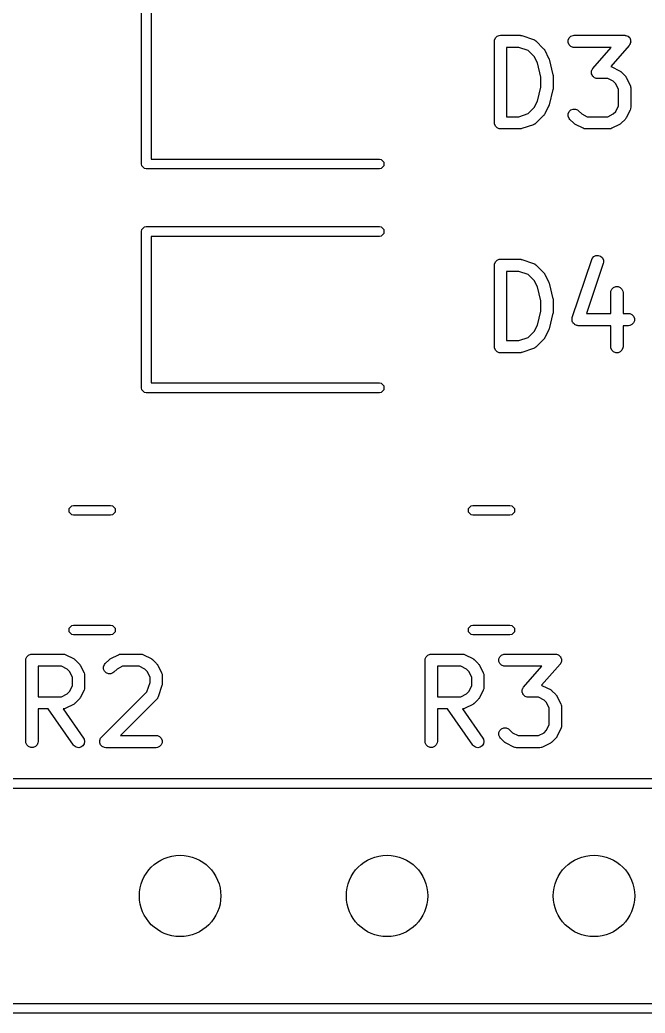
# Model space of a CAD drawing. Extents: x 19.8 to 98.9, y -129.1 to -67.1.
# Drawn here: x 38.11 to 45.79, y -118.64 to -106.44 of the extents above; entities that cross this region are included whole.
import ezdxf

# ---------------------------------------------------------------- set-up
doc = ezdxf.new("R2010")
doc.units = 0
doc.layers.add('BLACK', color=7, linetype='CONTINUOUS')

msp = doc.modelspace()

# ---------------------------------------------------------------- linework, layer by layer
at = {"layer": 'BLACK', "linetype": 'CONTINUOUS'}
for p, q in [((39.604999, -108.21), (39.604999, -106.29)), ((39.724999, -106.35), (39.724999, -108.15)), ((43.936905, -106.704819), (43.938346, -106.690187)), ((43.936905, -107.704819), (43.936905, -106.704819)), ((43.938346, -106.690187), (43.949545, -106.663151)), ((43.949545, -106.663151), (43.970237, -106.642459)), ((43.970237, -106.642459), (43.997273, -106.63126)), ((43.997273, -106.63126), (44.011905, -106.629819)), ((44.011905, -106.629819), (44.25, -106.629819)), ((44.25, -106.629819), (44.257405, -106.630548)), ((44.257405, -106.630548), (44.25938, -106.630408)), ((44.25938, -106.630408), (44.261977, -106.630998)), ((44.261977, -106.630998), (44.264632, -106.63126)), ((44.264632, -106.63126), (44.266463, -106.632018)), ((44.266463, -106.632018), (44.273717, -106.633668)), ((44.273717, -106.633668), (44.416574, -106.681287)), ((44.416574, -106.681287), (44.429999, -106.687281)), ((44.429999, -106.687281), (44.432034, -106.689046)), ((44.432034, -106.689046), (44.434525, -106.690078)), ((44.434525, -106.690078), (44.44589, -106.699405)), ((44.44589, -106.699405), (44.541128, -106.794643)), ((44.843108, -106.690187), (44.854307, -106.663151)), ((44.843108, -106.719451), (44.843108, -106.690187)), ((44.854307, -106.746487), (44.843108, -106.719451)), ((44.854307, -106.663151), (44.874999, -106.642459)), ((44.874999, -106.642459), (44.902035, -106.63126)), ((44.902035, -106.63126), (44.916667, -106.629819)), ((44.916667, -106.629819), (45.535714, -106.629819)), ((45.535714, -106.629819), (45.543452, -106.630581)), ((45.543452, -106.630581), (45.54542, -106.63045)), ((45.54542, -106.63045), (45.546775, -106.630908)), ((45.546775, -106.630908), (45.550346, -106.63126)), ((45.550346, -106.63126), (45.561603, -106.635923)), ((45.561603, -106.635923), (45.573141, -106.639825)), ((45.573141, -106.639825), (45.575045, -106.64149)), ((45.575045, -106.64149), (45.577382, -106.642459)), ((45.577382, -106.642459), (45.585992, -106.651069)), ((45.585992, -106.651069), (45.595165, -106.659095)), ((45.595165, -106.659095), (45.596287, -106.661364)), ((45.596287, -106.661364), (45.598074, -106.663151)), ((45.598074, -106.663151), (45.602734, -106.674401)), ((45.600708, -106.742246), (45.598622, -106.745163)), ((45.604609, -106.730708), (45.600708, -106.742246)), ((45.602734, -106.674401), (45.608137, -106.685327)), ((45.609273, -106.719451), (45.604609, -106.730708)), ((45.608137, -106.685327), (45.608305, -106.68785)), ((45.608305, -106.68785), (45.609273, -106.690187)), ((45.609273, -106.690187), (45.609273, -106.702371)), ((45.609273, -106.702371), (45.610083, -106.714525)), ((45.610083, -106.714525), (45.609273, -106.71692)), ((45.609273, -106.71692), (45.609273, -106.719451)), ((44.23783, -106.779819), (44.086905, -106.779819)), ((44.086905, -106.779819), (44.086905, -107.629819)), ((44.352343, -106.81799), (44.23783, -106.779819)), ((44.426456, -106.892103), (44.352343, -106.81799)), ((44.541128, -106.794643), (44.545848, -106.800393)), ((44.545848, -106.800393), (44.547345, -106.801692)), ((44.547345, -106.801692), (44.548764, -106.803946)), ((44.548764, -106.803946), (44.550456, -106.806008)), ((44.550456, -106.806008), (44.551214, -106.80784)), ((44.551214, -106.80784), (44.555177, -106.814135)), ((44.555177, -106.814135), (44.602796, -106.909373)), ((44.874999, -106.767179), (44.854307, -106.746487)), ((44.902035, -106.778378), (44.874999, -106.767179)), ((44.916667, -106.779819), (44.902035, -106.778378)), ((45.370432, -106.779819), (44.916667, -106.779819)), ((45.145938, -107.036383), (45.370432, -106.779819)), ((45.592157, -106.754207), (45.365261, -107.013516)), ((45.596678, -106.747882), (45.592157, -106.754207)), ((45.598074, -106.746487), (45.596678, -106.747882)), ((45.598622, -106.745163), (45.598074, -106.746487)), ((44.464949, -106.96909), (44.426456, -106.892103)), ((44.508333, -107.142624), (44.464949, -106.96909)), ((44.602796, -106.909373), (44.603205, -106.910442)), ((44.603205, -106.910442), (44.603528, -106.910878)), ((44.603528, -106.910878), (44.60572, -106.917014)), ((44.60572, -106.917014), (44.608051, -106.923104)), ((44.608051, -106.923104), (44.608089, -106.923644)), ((44.608089, -106.923644), (44.608475, -106.924724)), ((44.608475, -106.924724), (44.656094, -107.1152)), ((45.128012, -107.076065), (45.128822, -107.073669)), ((45.128822, -107.088218), (45.128012, -107.076065)), ((45.128822, -107.071139), (45.133485, -107.059881)), ((45.128822, -107.073669), (45.128822, -107.071139)), ((45.128822, -107.100403), (45.128822, -107.088218)), ((45.129789, -107.102739), (45.128822, -107.100403)), ((45.129958, -107.105263), (45.129789, -107.102739)), ((45.13536, -107.116188), (45.129958, -107.105263)), ((45.133485, -107.059881), (45.137387, -107.048344)), ((45.137387, -107.048344), (45.139472, -107.045426)), ((45.139472, -107.045426), (45.140021, -107.044103)), ((45.140021, -107.044103), (45.141416, -107.042707)), ((45.141416, -107.042707), (45.145938, -107.036383)), ((45.365261, -107.013516), (45.378779, -107.018689)), ((45.378779, -107.018689), (45.474017, -107.066308)), ((45.474017, -107.066308), (45.480316, -107.070272)), ((45.480316, -107.070272), (45.482144, -107.07103)), ((45.482144, -107.07103), (45.4842, -107.072718)), ((45.4842, -107.072718), (45.48646, -107.07414)), ((45.48646, -107.07414), (45.487759, -107.075638)), ((45.487759, -107.075638), (45.493509, -107.080357)), ((45.493509, -107.080357), (45.541128, -107.127976)), ((44.508333, -107.267013), (44.508333, -107.142624)), ((44.656094, -107.1152), (44.656469, -107.117736)), ((44.656469, -107.117736), (44.656892, -107.118758)), ((44.656892, -107.118758), (44.657434, -107.12427)), ((44.657434, -107.12427), (44.658244, -107.129744)), ((44.658244, -107.129744), (44.658081, -107.130836)), ((44.658081, -107.130836), (44.658333, -107.13339)), ((44.658333, -107.13339), (44.658333, -107.276247)), ((45.140021, -107.127439), (45.13536, -107.116188)), ((45.141807, -107.129225), (45.140021, -107.127439)), ((45.14293, -107.131495), (45.141807, -107.129225)), ((45.152102, -107.13952), (45.14293, -107.131495)), ((45.160713, -107.148131), (45.152102, -107.13952)), ((45.163049, -107.149099), (45.160713, -107.148131)), ((45.164954, -107.150765), (45.163049, -107.149099)), ((45.176491, -107.154666), (45.164954, -107.150765)), ((45.187749, -107.15933), (45.176491, -107.154666)), ((45.191319, -107.159681), (45.187749, -107.15933)), ((45.192675, -107.16014), (45.191319, -107.159681)), ((45.194642, -107.160008), (45.192675, -107.16014)), ((45.202381, -107.160771), (45.194642, -107.160008)), ((45.327533, -107.160771), (45.202381, -107.160771)), ((45.396049, -107.195029), (45.327533, -107.160771)), ((45.426456, -107.225436), (45.396049, -107.195029)), ((45.460714, -107.293952), (45.426456, -107.225436)), ((45.541128, -107.127976), (45.545846, -107.133725)), ((45.545846, -107.133725), (45.547345, -107.135025)), ((45.547345, -107.135025), (45.548766, -107.137284)), ((45.548766, -107.137284), (45.550455, -107.139341)), ((45.550455, -107.139341), (45.551212, -107.141168)), ((45.551212, -107.141168), (45.555177, -107.147468)), ((45.555177, -107.147468), (45.602796, -107.242706)), ((44.464949, -107.440547), (44.508333, -107.267013)), ((44.656094, -107.294437), (44.608475, -107.484913)), ((44.656469, -107.2919), (44.656094, -107.294437)), ((44.656892, -107.290879), (44.656469, -107.2919)), ((44.657434, -107.285366), (44.656892, -107.290879)), ((44.658244, -107.279893), (44.657434, -107.285366)), ((44.658333, -107.276247), (44.658081, -107.2788)), ((44.658081, -107.2788), (44.658244, -107.279893)), ((45.460714, -107.496637), (45.460714, -107.293952)), ((45.602796, -107.242706), (45.608051, -107.256437)), ((45.608051, -107.256437), (45.608242, -107.259126)), ((45.608242, -107.259126), (45.609273, -107.261615)), ((45.609273, -107.261615), (45.610714, -107.276247)), ((45.610714, -107.276247), (45.610714, -107.514342)), ((44.426455, -107.517534), (44.464949, -107.440547)), ((44.23783, -107.629819), (44.352343, -107.591647)), ((44.352343, -107.591647), (44.426455, -107.517534)), ((44.555177, -107.595502), (44.551213, -107.601798)), ((44.602796, -107.500264), (44.555177, -107.595502)), ((44.603205, -107.499194), (44.602796, -107.500264)), ((44.603528, -107.498759), (44.603205, -107.499194)), ((44.60572, -107.492622), (44.603528, -107.498759)), ((44.608051, -107.486533), (44.60572, -107.492622)), ((44.608089, -107.485992), (44.608051, -107.486533)), ((44.608475, -107.484913), (44.608089, -107.485992)), ((44.843108, -107.594948), (44.854307, -107.567912)), ((44.843108, -107.624211), (44.843108, -107.594948)), ((44.854307, -107.567912), (44.875, -107.547219)), ((44.875, -107.547219), (44.902036, -107.536021)), ((44.902036, -107.536021), (44.931299, -107.536021)), ((44.931299, -107.536021), (44.958335, -107.54722)), ((44.958335, -107.54722), (44.969701, -107.556548)), ((44.969701, -107.556548), (45.008713, -107.595561)), ((45.008713, -107.595561), (45.077229, -107.629819)), ((45.327533, -107.629819), (45.396048, -107.595561)), ((45.396048, -107.595561), (45.426455, -107.565153)), ((45.426455, -107.565153), (45.460714, -107.496637)), ((45.602796, -107.547883), (45.555177, -107.643121)), ((45.608051, -107.534152), (45.602796, -107.547883)), ((45.608242, -107.531462), (45.608051, -107.534152)), ((45.609273, -107.528974), (45.608242, -107.531462)), ((45.610714, -107.514342), (45.609273, -107.528974)), ((43.938346, -107.719451), (43.936905, -107.704819)), ((43.949545, -107.746487), (43.938346, -107.719451)), ((44.086905, -107.629819), (44.23783, -107.629819)), ((44.432034, -107.720591), (44.429999, -107.722357)), ((44.434525, -107.71956), (44.432034, -107.720591)), ((44.44589, -107.710233), (44.434525, -107.71956)), ((44.541129, -107.614993), (44.44589, -107.710233)), ((44.545846, -107.609244), (44.541129, -107.614993)), ((44.547345, -107.607945), (44.545846, -107.609244)), ((44.548766, -107.605686), (44.547345, -107.607945)), ((44.550456, -107.603628), (44.548766, -107.605686)), ((44.551213, -107.601798), (44.550456, -107.603628)), ((44.854306, -107.651247), (44.843108, -107.624211)), ((44.863633, -107.662612), (44.854306, -107.651247)), ((44.911252, -107.710232), (44.863633, -107.662612)), ((44.917001, -107.71495), (44.911252, -107.710232)), ((44.918302, -107.71645), (44.917001, -107.71495)), ((44.920561, -107.717872), (44.918302, -107.71645)), ((44.922618, -107.71956), (44.920561, -107.717872)), ((44.924445, -107.720317), (44.922618, -107.71956)), ((44.930745, -107.724282), (44.924445, -107.720317)), ((45.077229, -107.629819), (45.327533, -107.629819)), ((45.480316, -107.720317), (45.474017, -107.724282)), ((45.482144, -107.71956), (45.480316, -107.720317)), ((45.4842, -107.717872), (45.482144, -107.71956)), ((45.48646, -107.71645), (45.4842, -107.717872)), ((45.48776, -107.71495), (45.48646, -107.71645)), ((45.49351, -107.710232), (45.48776, -107.71495)), ((45.541128, -107.662613), (45.49351, -107.710232)), ((45.545846, -107.656863), (45.541128, -107.662613)), ((45.547345, -107.655564), (45.545846, -107.656863)), ((45.548766, -107.653305), (45.547345, -107.655564)), ((45.550456, -107.651247), (45.548766, -107.653305)), ((45.551213, -107.649417), (45.550456, -107.651247)), ((45.555177, -107.643121), (45.551213, -107.649417)), ((43.970237, -107.767179), (43.949545, -107.746487)), ((43.997273, -107.778378), (43.970237, -107.767179)), ((44.011905, -107.779819), (43.997273, -107.778378)), ((44.25, -107.779819), (44.011905, -107.779819)), ((44.257405, -107.779089), (44.25, -107.779819)), ((44.25938, -107.77923), (44.257405, -107.779089)), ((44.261977, -107.778639), (44.25938, -107.77923)), ((44.264632, -107.778378), (44.261977, -107.778639)), ((44.266463, -107.777619), (44.264632, -107.778378)), ((44.273717, -107.77597), (44.266463, -107.777619)), ((44.416574, -107.728351), (44.273717, -107.77597)), ((44.429999, -107.722357), (44.416574, -107.728351)), ((45.025983, -107.771901), (44.930745, -107.724282)), ((45.039714, -107.777156), (45.025983, -107.771901)), ((45.042403, -107.777347), (45.039714, -107.777156)), ((45.044892, -107.778378), (45.042403, -107.777347)), ((45.059524, -107.779819), (45.044892, -107.778378)), ((45.345238, -107.779819), (45.059524, -107.779819)), ((45.35987, -107.778378), (45.345238, -107.779819)), ((45.362359, -107.777346), (45.35987, -107.778378)), ((45.365047, -107.777156), (45.362359, -107.777346)), ((45.378779, -107.771901), (45.365047, -107.777156)), ((45.474017, -107.724282), (45.378779, -107.771901)), ((39.724999, -108.15), (42.524999, -108.15)), ((42.524999, -108.15), (42.54796, -108.154567)), ((42.54796, -108.154567), (42.580432, -108.187039)), ((42.580432, -108.187039), (42.580432, -108.232961)), ((39.609566, -108.232961), (39.604999, -108.21)), ((39.642038, -108.265433), (39.609566, -108.232961)), ((39.664999, -108.27), (39.642038, -108.265433)), ((42.524999, -108.27), (39.664999, -108.27)), ((42.54796, -108.265433), (42.524999, -108.27)), ((42.580432, -108.232961), (42.54796, -108.265433)), ((39.604999, -109.04), (39.609566, -109.017039)), ((39.604999, -110.96), (39.604999, -109.04)), ((39.609566, -109.017039), (39.642038, -108.984567)), ((39.642038, -108.984567), (39.664999, -108.98)), ((39.664999, -108.98), (42.524999, -108.98)), ((42.524999, -108.98), (42.54796, -108.984567)), ((42.54796, -108.984567), (42.580432, -109.017039)), ((42.580432, -109.017039), (42.580432, -109.062961)), ((42.524999, -109.1), (39.724999, -109.1)), ((39.724999, -109.1), (39.724999, -110.9)), ((42.54796, -109.095433), (42.524999, -109.1)), ((42.580432, -109.062961), (42.54796, -109.095433)), ((43.938346, -109.440187), (43.949545, -109.413151)), ((43.949545, -109.413151), (43.970237, -109.392459)), ((43.970237, -109.392459), (43.997273, -109.38126)), ((43.997273, -109.38126), (44.011905, -109.379819)), ((44.011905, -109.379819), (44.25, -109.379819)), ((44.25, -109.379819), (44.257405, -109.380548)), ((44.257405, -109.380548), (44.25938, -109.380408)), ((44.25938, -109.380408), (44.261977, -109.380998)), ((44.261977, -109.380998), (44.264632, -109.38126)), ((44.264632, -109.38126), (44.266463, -109.382018)), ((44.266463, -109.382018), (44.273717, -109.383668)), ((44.273717, -109.383668), (44.416574, -109.431287)), ((44.893135, -110.097768), (45.13123, -109.383483)), ((45.13123, -109.383483), (45.137224, -109.370058)), ((45.137224, -109.370058), (45.156398, -109.347951)), ((45.156398, -109.347951), (45.182571, -109.334864)), ((45.182571, -109.334864), (45.211761, -109.332789)), ((45.211761, -109.332789), (45.239523, -109.342043)), ((45.239523, -109.342043), (45.261631, -109.361217)), ((45.261631, -109.361217), (45.274717, -109.387391)), ((45.276792, -109.416581), (45.273532, -109.430918)), ((45.274717, -109.387391), (45.276792, -109.416581)), ((43.936905, -109.454819), (43.938346, -109.440187)), ((43.936905, -110.454819), (43.936905, -109.454819)), ((44.23783, -109.529819), (44.086905, -109.529819)), ((44.086905, -109.529819), (44.086905, -110.379819)), ((44.352343, -109.56799), (44.23783, -109.529819)), ((44.416574, -109.431287), (44.429999, -109.437281)), ((44.429999, -109.437281), (44.432034, -109.439046)), ((44.432034, -109.439046), (44.434525, -109.440078)), ((44.434525, -109.440078), (44.44589, -109.449405)), ((44.44589, -109.449405), (44.541128, -109.544643)), ((44.541128, -109.544643), (44.545848, -109.550393)), ((44.545848, -109.550393), (44.547345, -109.551692)), ((45.273532, -109.430918), (45.068343, -110.046485)), ((44.426456, -109.642103), (44.352343, -109.56799)), ((44.464949, -109.71909), (44.426456, -109.642103)), ((44.547345, -109.551692), (44.548764, -109.553946)), ((44.548764, -109.553946), (44.550456, -109.556008)), ((44.550456, -109.556008), (44.551214, -109.55784)), ((44.551214, -109.55784), (44.555177, -109.564135)), ((44.555177, -109.564135), (44.602796, -109.659373)), ((44.602796, -109.659373), (44.603205, -109.660442)), ((44.603205, -109.660442), (44.603528, -109.660878)), ((44.603528, -109.660878), (44.60572, -109.667014)), ((44.60572, -109.667014), (44.608051, -109.673104)), ((44.508333, -109.892624), (44.464949, -109.71909)), ((44.608051, -109.673104), (44.608089, -109.673644)), ((44.608089, -109.673644), (44.608475, -109.674724)), ((44.608475, -109.674724), (44.656094, -109.8652)), ((45.365476, -109.788152), (45.366917, -109.77352)), ((45.365476, -110.046485), (45.365476, -109.788152)), ((45.366917, -109.77352), (45.378116, -109.746484)), ((45.378116, -109.746484), (45.398808, -109.725792)), ((45.398808, -109.725792), (45.425844, -109.714593)), ((45.425844, -109.714593), (45.455108, -109.714593)), ((45.455108, -109.714593), (45.482144, -109.725792)), ((45.482144, -109.725792), (45.502836, -109.746484)), ((45.502836, -109.746484), (45.514035, -109.77352)), ((45.514035, -109.77352), (45.515476, -109.788152)), ((45.515476, -109.788152), (45.515476, -110.046485)), ((44.508333, -110.017013), (44.508333, -109.892624)), ((44.656094, -109.8652), (44.656469, -109.867736)), ((44.656469, -109.867736), (44.656892, -109.868758)), ((44.656892, -109.868758), (44.657434, -109.87427)), ((44.657434, -109.87427), (44.658244, -109.879744)), ((44.658244, -109.879744), (44.658081, -109.880836)), ((44.658081, -109.880836), (44.658333, -109.88339)), ((44.658333, -109.88339), (44.658333, -110.026247)), ((44.464949, -110.190547), (44.508333, -110.017013)), ((44.657434, -110.035366), (44.656892, -110.040879)), ((44.658244, -110.029893), (44.657434, -110.035366)), ((44.658333, -110.026247), (44.658081, -110.0288)), ((44.658081, -110.0288), (44.658244, -110.029893)), ((44.656094, -110.044437), (44.608475, -110.234913)), ((44.656469, -110.0419), (44.656094, -110.044437)), ((44.656892, -110.040879), (44.656469, -110.0419)), ((44.889875, -110.112105), (44.890727, -110.108358)), ((44.890727, -110.12409), (44.889875, -110.112105)), ((44.890727, -110.106853), (44.891485, -110.105021)), ((44.890727, -110.108358), (44.890727, -110.106853)), ((44.890727, -110.136117), (44.890727, -110.12409)), ((44.891759, -110.138608), (44.890727, -110.136117)), ((44.891485, -110.105021), (44.893135, -110.097768)), ((44.89195, -110.141295), (44.891759, -110.138608)), ((44.897324, -110.152044), (44.89195, -110.141295)), ((44.901926, -110.163153), (44.897324, -110.152044)), ((45.068343, -110.046485), (45.365476, -110.046485)), ((45.515476, -110.046485), (45.583333, -110.046485)), ((45.583333, -110.046485), (45.597965, -110.047926)), ((45.597965, -110.047926), (45.625001, -110.059125)), ((45.625001, -110.059125), (45.645693, -110.079817)), ((45.645693, -110.079817), (45.656892, -110.106853)), ((45.656892, -110.136117), (45.645693, -110.163153)), ((45.656892, -110.106853), (45.656892, -110.136117)), ((44.352343, -110.341647), (44.426455, -110.267534)), ((44.426455, -110.267534), (44.464949, -110.190547)), ((44.602796, -110.250264), (44.555177, -110.345502)), ((44.603205, -110.249194), (44.602796, -110.250264)), ((44.603528, -110.248759), (44.603205, -110.249194)), ((44.60572, -110.242622), (44.603528, -110.248759)), ((44.608051, -110.236533), (44.60572, -110.242622)), ((44.608089, -110.235992), (44.608051, -110.236533)), ((44.608475, -110.234913), (44.608089, -110.235992)), ((44.903831, -110.165058), (44.901926, -110.163153)), ((44.905036, -110.167468), (44.903831, -110.165058)), ((44.914118, -110.175345), (44.905036, -110.167468)), ((44.922618, -110.183845), (44.914118, -110.175345)), ((44.925106, -110.184875), (44.922618, -110.183845)), ((44.927143, -110.186642), (44.925106, -110.184875)), ((44.938546, -110.190443), (44.927143, -110.186642)), ((44.949654, -110.195044), (44.938546, -110.190443)), ((44.95348, -110.19542), (44.949654, -110.195044)), ((44.954906, -110.195896), (44.95348, -110.19542)), ((44.95688, -110.195755), (44.954906, -110.195896)), ((44.964286, -110.196485), (44.95688, -110.195755)), ((45.365476, -110.196485), (44.964286, -110.196485)), ((45.365476, -110.454819), (45.365476, -110.196485)), ((45.583333, -110.196485), (45.515476, -110.196485)), ((45.515476, -110.196485), (45.515476, -110.454819)), ((45.597965, -110.195044), (45.583333, -110.196485)), ((45.625001, -110.183845), (45.597965, -110.195044)), ((45.645693, -110.163153), (45.625001, -110.183845)), ((44.086905, -110.379819), (44.23783, -110.379819)), ((44.23783, -110.379819), (44.352343, -110.341647)), ((44.541129, -110.364993), (44.44589, -110.460233)), ((44.545846, -110.359244), (44.541129, -110.364993)), ((44.547345, -110.357945), (44.545846, -110.359244)), ((44.548766, -110.355686), (44.547345, -110.357945)), ((44.550456, -110.353628), (44.548766, -110.355686)), ((44.551213, -110.351798), (44.550456, -110.353628)), ((44.555177, -110.345502), (44.551213, -110.351798)), ((43.938346, -110.469451), (43.936905, -110.454819)), ((43.949545, -110.496487), (43.938346, -110.469451)), ((43.970237, -110.517179), (43.949545, -110.496487)), ((43.997273, -110.528378), (43.970237, -110.517179)), ((44.273717, -110.52597), (44.266463, -110.527619)), ((44.416574, -110.478351), (44.273717, -110.52597)), ((44.429999, -110.472357), (44.416574, -110.478351)), ((44.432034, -110.470591), (44.429999, -110.472357)), ((44.434525, -110.46956), (44.432034, -110.470591)), ((44.44589, -110.460233), (44.434525, -110.46956)), ((45.366917, -110.469451), (45.365476, -110.454819)), ((45.378116, -110.496487), (45.366917, -110.469451)), ((45.398808, -110.517179), (45.378116, -110.496487)), ((45.425844, -110.528378), (45.398808, -110.517179)), ((45.482144, -110.517179), (45.455108, -110.528378)), ((45.502836, -110.496487), (45.482144, -110.517179)), ((45.514035, -110.469451), (45.502836, -110.496487)), ((45.515476, -110.454819), (45.514035, -110.469451)), ((44.011905, -110.529819), (43.997273, -110.528378)), ((44.25, -110.529819), (44.011905, -110.529819)), ((44.257405, -110.529089), (44.25, -110.529819)), ((44.25938, -110.52923), (44.257405, -110.529089)), ((44.261977, -110.528639), (44.25938, -110.52923)), ((44.264632, -110.528378), (44.261977, -110.528639)), ((44.266463, -110.527619), (44.264632, -110.528378)), ((45.455108, -110.528378), (45.425844, -110.528378)), ((39.609566, -110.982961), (39.604999, -110.96)), ((39.642038, -111.015433), (39.609566, -110.982961)), ((39.724999, -110.9), (42.524999, -110.9)), ((42.524999, -110.9), (42.54796, -110.904567)), ((42.54796, -110.904567), (42.580432, -110.937039)), ((42.580432, -110.982961), (42.54796, -111.015433)), ((42.580432, -110.937039), (42.580432, -110.982961)), ((39.664999, -111.02), (39.642038, -111.015433)), ((42.524999, -111.02), (39.664999, -111.02)), ((42.54796, -111.015433), (42.524999, -111.02)), ((38.717503, -112.442039), (38.749975, -112.409567)), ((38.717503, -112.487961), (38.717503, -112.442039)), ((38.749975, -112.409567), (38.772936, -112.405)), ((38.772936, -112.405), (39.227064, -112.405)), ((39.227064, -112.405), (39.250025, -112.409567)), ((39.250025, -112.409567), (39.282497, -112.442039)), ((39.282497, -112.442039), (39.282497, -112.487961)), ((43.617503, -112.442039), (43.649975, -112.409567)), ((43.617503, -112.487961), (43.617503, -112.442039)), ((43.649975, -112.409567), (43.672936, -112.405)), ((43.672936, -112.405), (44.127064, -112.405)), ((44.127064, -112.405), (44.150025, -112.409567)), ((44.150025, -112.409567), (44.182497, -112.442039)), ((44.182497, -112.442039), (44.182497, -112.487961)), ((38.749975, -112.520433), (38.717503, -112.487961)), ((38.772936, -112.525), (38.749975, -112.520433)), ((39.227064, -112.525), (38.772936, -112.525)), ((39.250025, -112.520433), (39.227064, -112.525)), ((39.282497, -112.487961), (39.250025, -112.520433)), ((43.649975, -112.520433), (43.617503, -112.487961)), ((43.672936, -112.525), (43.649975, -112.520433)), ((44.127064, -112.525), (43.672936, -112.525)), ((44.150025, -112.520433), (44.127064, -112.525)), ((44.182497, -112.487961), (44.150025, -112.520433)), ((38.717503, -113.912039), (38.749975, -113.879567)), ((38.717503, -113.957961), (38.717503, -113.912039)), ((38.749975, -113.879567), (38.772936, -113.875)), ((38.772936, -113.875), (39.227064, -113.875)), ((39.227064, -113.875), (39.250025, -113.879567)), ((39.250025, -113.879567), (39.282497, -113.912039)), ((39.282497, -113.912039), (39.282497, -113.957961)), ((43.617503, -113.912039), (43.649975, -113.879567)), ((43.617503, -113.957961), (43.617503, -113.912039)), ((43.649975, -113.879567), (43.672936, -113.875)), ((43.672936, -113.875), (44.127064, -113.875)), ((44.127064, -113.875), (44.150025, -113.879567)), ((44.150025, -113.879567), (44.182497, -113.912039)), ((44.182497, -113.912039), (44.182497, -113.957961)), ((38.749975, -113.990433), (38.717503, -113.957961)), ((38.772936, -113.995), (38.749975, -113.990433)), ((39.227064, -113.995), (38.772936, -113.995)), ((39.250025, -113.990433), (39.227064, -113.995)), ((39.282497, -113.957961), (39.250025, -113.990433)), ((43.649975, -113.990433), (43.617503, -113.957961)), ((43.672936, -113.995), (43.649975, -113.990433)), ((44.127064, -113.995), (43.672936, -113.995)), ((44.150025, -113.990433), (44.127064, -113.995)), ((44.182497, -113.957961), (44.150025, -113.990433)), ((38.186905, -114.304819), (38.188346, -114.290187)), ((38.186905, -115.304819), (38.186905, -114.304819)), ((38.188346, -114.290187), (38.199545, -114.263151)), ((38.199545, -114.263151), (38.220237, -114.242459)), ((38.220237, -114.242459), (38.247273, -114.23126)), ((38.247273, -114.23126), (38.261905, -114.229819)), ((38.261905, -114.229819), (38.642857, -114.229819)), ((38.642857, -114.229819), (38.657489, -114.23126)), ((38.657489, -114.23126), (38.659978, -114.232291)), ((38.659978, -114.232291), (38.662666, -114.232482)), ((38.662666, -114.232482), (38.676398, -114.237737)), ((38.676398, -114.237737), (38.771636, -114.285356)), ((38.771636, -114.285356), (38.777935, -114.28932)), ((38.777935, -114.28932), (38.779763, -114.290078)), ((38.779763, -114.290078), (38.781819, -114.291766)), ((38.781819, -114.291766), (38.784079, -114.293188)), ((38.784079, -114.293188), (38.785378, -114.294686)), ((38.785378, -114.294686), (38.791128, -114.299405)), ((38.791128, -114.299405), (38.838747, -114.347024)), ((39.161253, -114.347024), (39.208872, -114.299405)), ((39.208872, -114.299405), (39.214621, -114.294686)), ((39.214621, -114.294686), (39.215921, -114.293188)), ((39.215921, -114.293188), (39.21818, -114.291766)), ((39.21818, -114.291766), (39.220237, -114.290078)), ((39.220237, -114.290078), (39.222064, -114.28932)), ((39.222064, -114.28932), (39.228364, -114.285356)), ((39.228364, -114.285356), (39.323602, -114.237737)), ((39.323602, -114.237737), (39.337333, -114.232482)), ((39.337333, -114.232482), (39.340022, -114.23229)), ((39.340022, -114.23229), (39.342511, -114.23126)), ((39.342511, -114.23126), (39.357143, -114.229819)), ((39.357143, -114.229819), (39.595238, -114.229819)), ((39.595238, -114.229819), (39.60987, -114.23126)), ((39.60987, -114.23126), (39.612359, -114.232291)), ((39.612359, -114.232291), (39.615047, -114.232482)), ((39.615047, -114.232482), (39.628779, -114.237737)), ((39.628779, -114.237737), (39.724017, -114.285356)), ((39.724017, -114.285356), (39.730316, -114.28932)), ((39.730316, -114.28932), (39.732144, -114.290078)), ((39.732144, -114.290078), (39.7342, -114.291766)), ((39.7342, -114.291766), (39.73646, -114.293188)), ((39.73646, -114.293188), (39.737759, -114.294686)), ((39.737759, -114.294686), (39.743509, -114.299405)), ((39.743509, -114.299405), (39.791128, -114.347024)), ((43.086905, -114.304819), (43.088346, -114.290187)), ((43.086905, -115.304819), (43.086905, -114.304819)), ((43.088346, -114.290187), (43.099545, -114.263151)), ((43.099545, -114.263151), (43.120237, -114.242459)), ((43.120237, -114.242459), (43.147273, -114.23126)), ((43.147273, -114.23126), (43.161905, -114.229819)), ((43.161905, -114.229819), (43.542857, -114.229819)), ((43.542857, -114.229819), (43.557489, -114.23126)), ((43.557489, -114.23126), (43.559978, -114.232291)), ((43.559978, -114.232291), (43.562666, -114.232482)), ((43.562666, -114.232482), (43.576398, -114.237737)), ((43.576398, -114.237737), (43.671636, -114.285356)), ((43.671636, -114.285356), (43.677935, -114.28932)), ((43.677935, -114.28932), (43.679763, -114.290078)), ((43.679763, -114.290078), (43.681819, -114.291766)), ((43.681819, -114.291766), (43.684079, -114.293188)), ((43.684079, -114.293188), (43.685378, -114.294686)), ((43.685378, -114.294686), (43.691128, -114.299405)), ((43.691128, -114.299405), (43.738747, -114.347024)), ((43.993108, -114.290187), (44.004307, -114.263151)), ((43.993108, -114.319451), (43.993108, -114.290187)), ((44.004307, -114.263151), (44.024999, -114.242459)), ((44.024999, -114.242459), (44.052035, -114.23126)), ((44.052035, -114.23126), (44.066667, -114.229819)), ((44.066667, -114.229819), (44.685714, -114.229819)), ((44.685714, -114.229819), (44.693452, -114.230581)), ((44.693452, -114.230581), (44.69542, -114.23045)), ((44.69542, -114.23045), (44.696775, -114.230908)), ((44.696775, -114.230908), (44.700346, -114.23126)), ((44.700346, -114.23126), (44.711603, -114.235923)), ((44.711603, -114.235923), (44.723141, -114.239825)), ((44.723141, -114.239825), (44.725045, -114.24149)), ((44.725045, -114.24149), (44.727382, -114.242459)), ((44.727382, -114.242459), (44.735992, -114.251069)), ((44.735992, -114.251069), (44.745165, -114.259095)), ((44.745165, -114.259095), (44.746287, -114.261364)), ((44.746287, -114.261364), (44.748074, -114.263151)), ((44.748074, -114.263151), (44.752734, -114.274401)), ((44.752734, -114.274401), (44.758137, -114.285327)), ((44.758137, -114.285327), (44.758305, -114.28785)), ((44.758305, -114.28785), (44.759273, -114.290187)), ((44.759273, -114.290187), (44.759273, -114.302371)), ((44.759273, -114.302371), (44.760083, -114.314525)), ((38.625152, -114.379819), (38.336905, -114.379819)), ((38.336905, -114.379819), (38.336905, -114.753628)), ((38.693668, -114.414077), (38.625152, -114.379819)), ((38.724075, -114.444484), (38.693668, -114.414077)), ((38.838747, -114.347024), (38.843465, -114.352773)), ((38.843465, -114.352773), (38.844964, -114.354073)), ((38.844964, -114.354073), (38.846385, -114.356332)), ((38.846385, -114.356332), (38.848074, -114.358389)), ((38.848074, -114.358389), (38.848831, -114.360216)), ((38.848831, -114.360216), (38.852796, -114.366516)), ((38.852796, -114.366516), (38.900415, -114.461754)), ((39.140727, -114.385426), (39.151926, -114.358389)), ((39.140727, -114.414688), (39.140727, -114.385426)), ((39.151926, -114.441725), (39.140727, -114.414688)), ((39.151926, -114.358389), (39.161253, -114.347024)), ((39.306332, -114.414077), (39.267319, -114.45309)), ((39.374848, -114.379819), (39.306332, -114.414077)), ((39.577533, -114.379819), (39.374848, -114.379819)), ((39.646049, -114.414077), (39.577533, -114.379819)), ((39.676456, -114.444484), (39.646049, -114.414077)), ((39.791128, -114.347024), (39.795846, -114.352773)), ((39.795846, -114.352773), (39.797345, -114.354073)), ((39.797345, -114.354073), (39.798766, -114.356332)), ((39.798766, -114.356332), (39.800455, -114.358389)), ((39.800455, -114.358389), (39.801212, -114.360216)), ((39.801212, -114.360216), (39.805177, -114.366516)), ((39.805177, -114.366516), (39.852796, -114.461754)), ((43.525152, -114.379819), (43.236905, -114.379819)), ((43.236905, -114.379819), (43.236905, -114.753628)), ((43.593668, -114.414077), (43.525152, -114.379819)), ((43.624075, -114.444484), (43.593668, -114.414077)), ((43.738747, -114.347024), (43.743465, -114.352773)), ((43.743465, -114.352773), (43.744964, -114.354073)), ((43.744964, -114.354073), (43.746385, -114.356332)), ((43.746385, -114.356332), (43.748074, -114.358389)), ((43.748074, -114.358389), (43.748831, -114.360216)), ((43.748831, -114.360216), (43.752796, -114.366516)), ((43.752796, -114.366516), (43.800415, -114.461754)), ((44.004307, -114.346487), (43.993108, -114.319451)), ((44.024999, -114.367179), (44.004307, -114.346487)), ((44.052035, -114.378378), (44.024999, -114.367179)), ((44.066667, -114.379819), (44.052035, -114.378378)), ((44.520432, -114.379819), (44.066667, -114.379819)), ((44.295938, -114.636383), (44.520432, -114.379819)), ((44.742157, -114.354207), (44.515261, -114.613516)), ((44.746678, -114.347882), (44.742157, -114.354207)), ((44.748074, -114.346487), (44.746678, -114.347882)), ((44.748622, -114.345163), (44.748074, -114.346487)), ((44.750708, -114.342246), (44.748622, -114.345163)), ((44.754609, -114.330708), (44.750708, -114.342246)), ((44.759273, -114.319451), (44.754609, -114.330708)), ((44.760083, -114.314525), (44.759273, -114.31692)), ((44.759273, -114.31692), (44.759273, -114.319451)), ((38.758333, -114.513), (38.724075, -114.444484)), ((38.758333, -114.620447), (38.758333, -114.513)), ((38.900415, -114.461754), (38.90567, -114.475485)), ((38.90567, -114.475485), (38.905861, -114.478174)), ((38.905861, -114.478174), (38.906892, -114.480663)), ((38.906892, -114.480663), (38.908333, -114.495295)), ((38.908333, -114.495295), (38.908333, -114.638152)), ((39.172618, -114.462417), (39.151926, -114.441725)), ((39.199655, -114.473616), (39.172618, -114.462417)), ((39.228917, -114.473616), (39.199655, -114.473616)), ((39.255954, -114.462417), (39.228917, -114.473616)), ((39.267319, -114.45309), (39.255954, -114.462417)), ((39.710714, -114.513), (39.676456, -114.444484)), ((39.710714, -114.578363), (39.710714, -114.513)), ((39.852796, -114.461754), (39.858051, -114.475485)), ((39.858051, -114.475485), (39.858242, -114.478174)), ((39.858242, -114.478174), (39.859273, -114.480663)), ((39.859273, -114.480663), (39.860714, -114.495295)), ((39.860714, -114.495295), (39.860714, -114.590533)), ((43.658333, -114.513), (43.624075, -114.444484)), ((43.658333, -114.620447), (43.658333, -114.513)), ((43.800415, -114.461754), (43.80567, -114.475485)), ((43.80567, -114.475485), (43.805861, -114.478174)), ((43.805861, -114.478174), (43.806892, -114.480663)), ((43.806892, -114.480663), (43.808333, -114.495295)), ((43.808333, -114.495295), (43.808333, -114.638152)), ((38.724075, -114.688963), (38.758333, -114.620447)), ((38.900415, -114.671693), (38.852796, -114.766931)), ((38.90567, -114.657962), (38.900415, -114.671693)), ((38.905861, -114.655272), (38.90567, -114.657962)), ((38.906892, -114.652784), (38.905861, -114.655272)), ((38.908333, -114.638152), (38.906892, -114.652784)), ((39.672542, -114.692876), (39.710714, -114.578363)), ((39.856865, -114.614251), (39.809246, -114.757107)), ((39.858514, -114.606995), (39.856865, -114.614251)), ((39.859273, -114.605165), (39.858514, -114.606995)), ((39.859534, -114.602511), (39.859273, -114.605165)), ((39.860125, -114.599914), (39.859534, -114.602511)), ((39.860714, -114.590533), (39.859984, -114.597939)), ((39.859984, -114.597939), (39.860125, -114.599914)), ((43.624075, -114.688963), (43.658333, -114.620447)), ((43.800415, -114.671693), (43.752796, -114.766931)), ((43.80567, -114.657962), (43.800415, -114.671693)), ((43.805861, -114.655272), (43.80567, -114.657962)), ((43.806892, -114.652784), (43.805861, -114.655272)), ((43.808333, -114.638152), (43.806892, -114.652784)), ((44.278012, -114.676065), (44.278822, -114.673669)), ((44.278822, -114.671139), (44.283485, -114.659881)), ((44.278822, -114.673669), (44.278822, -114.671139)), ((44.283485, -114.659881), (44.287387, -114.648344)), ((44.287387, -114.648344), (44.289472, -114.645426)), ((44.289472, -114.645426), (44.290021, -114.644103)), ((44.290021, -114.644103), (44.291416, -114.642707)), ((44.291416, -114.642707), (44.295938, -114.636383)), ((44.515261, -114.613516), (44.528779, -114.618689)), ((44.528779, -114.618689), (44.624017, -114.666308)), ((44.624017, -114.666308), (44.630316, -114.670272)), ((44.630316, -114.670272), (44.632144, -114.67103)), ((44.632144, -114.67103), (44.6342, -114.672718)), ((44.6342, -114.672718), (44.63646, -114.67414)), ((44.63646, -114.67414), (44.637759, -114.675638)), ((38.336905, -114.753628), (38.625152, -114.753628)), ((38.625152, -114.753628), (38.693668, -114.71937)), ((38.693668, -114.71937), (38.724075, -114.688963)), ((38.838747, -114.786423), (38.791128, -114.834042)), ((38.843465, -114.780673), (38.838747, -114.786423)), ((38.844964, -114.779374), (38.843465, -114.780673)), ((38.846385, -114.777114), (38.844964, -114.779374)), ((38.848074, -114.775058), (38.846385, -114.777114)), ((38.848831, -114.77323), (38.848074, -114.775058)), ((38.852796, -114.766931), (38.848831, -114.77323)), ((39.113634, -115.251786), (39.672542, -114.692876)), ((39.791128, -114.786423), (39.347733, -115.229819)), ((39.800456, -114.775058), (39.791128, -114.786423)), ((39.801487, -114.772567), (39.800456, -114.775058)), ((39.803252, -114.770533), (39.801487, -114.772567)), ((39.809246, -114.757107), (39.803252, -114.770533)), ((43.236905, -114.753628), (43.525152, -114.753628)), ((43.525152, -114.753628), (43.593668, -114.71937)), ((43.593668, -114.71937), (43.624075, -114.688963)), ((43.738747, -114.786423), (43.691128, -114.834042)), ((43.743465, -114.780673), (43.738747, -114.786423)), ((43.744964, -114.779374), (43.743465, -114.780673)), ((43.746385, -114.777114), (43.744964, -114.779374)), ((43.748074, -114.775058), (43.746385, -114.777114)), ((43.748831, -114.77323), (43.748074, -114.775058)), ((43.752796, -114.766931), (43.748831, -114.77323)), ((44.278822, -114.688218), (44.278012, -114.676065)), ((44.278822, -114.700403), (44.278822, -114.688218)), ((44.279789, -114.702739), (44.278822, -114.700403)), ((44.279958, -114.705263), (44.279789, -114.702739)), ((44.28536, -114.716188), (44.279958, -114.705263)), ((44.290021, -114.727439), (44.28536, -114.716188)), ((44.291807, -114.729225), (44.290021, -114.727439)), ((44.29293, -114.731495), (44.291807, -114.729225)), ((44.302102, -114.73952), (44.29293, -114.731495)), ((44.310713, -114.748131), (44.302102, -114.73952)), ((44.313049, -114.749099), (44.310713, -114.748131)), ((44.314954, -114.750765), (44.313049, -114.749099)), ((44.326491, -114.754666), (44.314954, -114.750765)), ((44.337749, -114.75933), (44.326491, -114.754666)), ((44.341319, -114.759681), (44.337749, -114.75933)), ((44.342675, -114.76014), (44.341319, -114.759681)), ((44.344642, -114.760008), (44.342675, -114.76014)), ((44.352381, -114.760771), (44.344642, -114.760008)), ((44.477533, -114.760771), (44.352381, -114.760771)), ((44.546049, -114.795029), (44.477533, -114.760771)), ((44.576456, -114.825436), (44.546049, -114.795029)), ((44.637759, -114.675638), (44.643509, -114.680357)), ((44.643509, -114.680357), (44.691128, -114.727976)), ((44.691128, -114.727976), (44.695846, -114.733725)), ((44.695846, -114.733725), (44.697345, -114.735025)), ((44.697345, -114.735025), (44.698766, -114.737284)), ((44.698766, -114.737284), (44.700455, -114.739341)), ((44.700455, -114.739341), (44.701212, -114.741168)), ((44.701212, -114.741168), (44.705177, -114.747468)), ((44.705177, -114.747468), (44.752796, -114.842706)), ((38.460951, -114.903628), (38.336905, -114.903628)), ((38.336905, -114.903628), (38.336905, -115.304819)), ((38.771891, -115.347829), (38.460951, -114.903628)), ((38.657489, -114.902187), (38.643972, -114.903518)), ((38.643972, -114.903518), (38.894776, -115.26181)), ((38.659978, -114.901155), (38.657489, -114.902187)), ((38.662666, -114.900965), (38.659978, -114.901155)), ((38.676398, -114.89571), (38.662666, -114.900965)), ((38.771636, -114.848091), (38.676398, -114.89571)), ((38.777935, -114.844126), (38.771636, -114.848091)), ((38.779763, -114.843369), (38.777935, -114.844126)), ((38.781819, -114.84168), (38.779763, -114.843369)), ((38.784079, -114.840259), (38.781819, -114.84168)), ((38.785378, -114.83876), (38.784079, -114.840259)), ((38.791128, -114.834042), (38.785378, -114.83876)), ((43.360951, -114.903628), (43.236905, -114.903628)), ((43.236905, -114.903628), (43.236905, -115.304819)), ((43.671891, -115.347829), (43.360951, -114.903628)), ((43.557489, -114.902187), (43.543972, -114.903518)), ((43.543972, -114.903518), (43.794776, -115.26181)), ((43.559978, -114.901155), (43.557489, -114.902187)), ((43.562666, -114.900965), (43.559978, -114.901155)), ((43.576398, -114.89571), (43.562666, -114.900965)), ((43.671636, -114.848091), (43.576398, -114.89571)), ((43.677935, -114.844126), (43.671636, -114.848091)), ((43.679763, -114.843369), (43.677935, -114.844126)), ((43.681819, -114.84168), (43.679763, -114.843369)), ((43.684079, -114.840259), (43.681819, -114.84168)), ((43.685378, -114.83876), (43.684079, -114.840259)), ((43.691128, -114.834042), (43.685378, -114.83876)), ((44.610714, -114.893952), (44.576456, -114.825436)), ((44.610714, -115.096637), (44.610714, -114.893952)), ((44.752796, -114.842706), (44.758051, -114.856437)), ((44.758051, -114.856437), (44.758242, -114.859126)), ((44.758242, -114.859126), (44.759273, -114.861615)), ((44.759273, -114.861615), (44.760714, -114.876247)), ((44.760714, -114.876247), (44.760714, -115.114342)), ((44.004307, -115.167912), (44.025, -115.147219)), ((44.025, -115.147219), (44.052036, -115.136021)), ((44.052036, -115.136021), (44.081299, -115.136021)), ((44.081299, -115.136021), (44.108335, -115.14722)), ((44.108335, -115.14722), (44.119701, -115.156548)), ((44.119701, -115.156548), (44.158713, -115.195561)), ((44.576455, -115.165153), (44.610714, -115.096637)), ((44.752796, -115.147883), (44.705177, -115.243121)), ((44.758051, -115.134152), (44.752796, -115.147883)), ((44.758242, -115.131462), (44.758051, -115.134152)), ((44.759273, -115.128974), (44.758242, -115.131462)), ((44.760714, -115.114342), (44.759273, -115.128974)), ((38.894776, -115.26181), (38.901986, -115.274623)), ((38.901986, -115.274623), (38.908315, -115.303194)), ((39.093108, -115.290187), (39.104307, -115.263151)), ((39.104307, -115.263151), (39.113634, -115.251786)), ((39.347733, -115.229819), (39.785714, -115.229819)), ((39.785714, -115.229819), (39.800346, -115.23126)), ((39.800346, -115.23126), (39.827382, -115.242459)), ((39.827382, -115.242459), (39.848074, -115.263151)), ((39.848074, -115.263151), (39.859273, -115.290187)), ((43.794776, -115.26181), (43.801986, -115.274623)), ((43.801986, -115.274623), (43.808315, -115.303194)), ((43.993108, -115.194948), (44.004307, -115.167912)), ((43.993108, -115.224211), (43.993108, -115.194948)), ((44.004306, -115.251247), (43.993108, -115.224211)), ((44.013633, -115.262612), (44.004306, -115.251247)), ((44.061252, -115.310232), (44.013633, -115.262612)), ((44.158713, -115.195561), (44.227229, -115.229819)), ((44.227229, -115.229819), (44.477533, -115.229819)), ((44.477533, -115.229819), (44.546048, -115.195561)), ((44.546048, -115.195561), (44.576455, -115.165153)), ((44.691128, -115.262613), (44.64351, -115.310232)), ((44.695846, -115.256863), (44.691128, -115.262613)), ((44.697345, -115.255564), (44.695846, -115.256863)), ((44.698766, -115.253305), (44.697345, -115.255564)), ((44.700456, -115.251247), (44.698766, -115.253305)), ((44.701213, -115.249417), (44.700456, -115.251247)), ((44.705177, -115.243121), (44.701213, -115.249417)), ((38.188346, -115.319451), (38.186905, -115.304819)), ((38.199545, -115.346487), (38.188346, -115.319451)), ((38.220237, -115.367179), (38.199545, -115.346487)), ((38.247273, -115.378378), (38.220237, -115.367179)), ((38.276537, -115.378378), (38.247273, -115.378378)), ((38.303573, -115.367179), (38.276537, -115.378378)), ((38.324265, -115.346487), (38.303573, -115.367179)), ((38.335464, -115.319451), (38.324265, -115.346487)), ((38.336905, -115.304819), (38.335464, -115.319451)), ((38.781462, -115.358989), (38.771891, -115.347829)), ((38.806141, -115.374716), (38.781462, -115.358989)), ((38.834958, -115.379802), (38.806141, -115.374716)), ((38.863529, -115.373472), (38.834958, -115.379802)), ((38.887503, -115.35669), (38.863529, -115.373472)), ((38.90323, -115.332012), (38.887503, -115.35669)), ((38.908315, -115.303194), (38.90323, -115.332012)), ((39.093108, -115.319451), (39.093108, -115.290187)), ((39.104307, -115.346487), (39.093108, -115.319451)), ((39.124999, -115.367179), (39.104307, -115.346487)), ((39.152035, -115.378378), (39.124999, -115.367179)), ((39.166667, -115.379819), (39.152035, -115.378378)), ((39.785714, -115.379819), (39.166667, -115.379819)), ((39.800346, -115.378378), (39.785714, -115.379819)), ((39.827382, -115.367179), (39.800346, -115.378378)), ((39.848074, -115.346487), (39.827382, -115.367179)), ((39.859273, -115.319451), (39.848074, -115.346487)), ((39.859273, -115.290187), (39.859273, -115.319451)), ((43.088346, -115.319451), (43.086905, -115.304819)), ((43.099545, -115.346487), (43.088346, -115.319451)), ((43.120237, -115.367179), (43.099545, -115.346487)), ((43.147273, -115.378378), (43.120237, -115.367179)), ((43.176537, -115.378378), (43.147273, -115.378378)), ((43.203573, -115.367179), (43.176537, -115.378378)), ((43.224265, -115.346487), (43.203573, -115.367179)), ((43.235464, -115.319451), (43.224265, -115.346487)), ((43.236905, -115.304819), (43.235464, -115.319451)), ((43.681462, -115.358989), (43.671891, -115.347829)), ((43.706141, -115.374716), (43.681462, -115.358989)), ((43.734958, -115.379802), (43.706141, -115.374716)), ((43.763529, -115.373472), (43.734958, -115.379802)), ((43.787503, -115.35669), (43.763529, -115.373472)), ((43.80323, -115.332012), (43.787503, -115.35669)), ((43.808315, -115.303194), (43.80323, -115.332012)), ((44.067001, -115.31495), (44.061252, -115.310232)), ((44.068302, -115.31645), (44.067001, -115.31495)), ((44.070561, -115.317872), (44.068302, -115.31645)), ((44.072618, -115.31956), (44.070561, -115.317872)), ((44.074445, -115.320317), (44.072618, -115.31956)), ((44.080745, -115.324282), (44.074445, -115.320317)), ((44.175983, -115.371901), (44.080745, -115.324282)), ((44.189714, -115.377156), (44.175983, -115.371901)), ((44.192403, -115.377347), (44.189714, -115.377156)), ((44.194892, -115.378378), (44.192403, -115.377347)), ((44.209524, -115.379819), (44.194892, -115.378378)), ((44.495238, -115.379819), (44.209524, -115.379819)), ((44.50987, -115.378378), (44.495238, -115.379819)), ((44.512359, -115.377346), (44.50987, -115.378378)), ((44.515047, -115.377156), (44.512359, -115.377346)), ((44.528779, -115.371901), (44.515047, -115.377156)), ((44.624017, -115.324282), (44.528779, -115.371901)), ((44.630316, -115.320317), (44.624017, -115.324282)), ((44.632144, -115.31956), (44.630316, -115.320317)), ((44.6342, -115.317872), (44.632144, -115.31956)), ((44.63646, -115.31645), (44.6342, -115.317872)), ((44.63776, -115.31495), (44.63646, -115.31645)), ((44.64351, -115.310232), (44.63776, -115.31495)), ((36.27, -115.76), (49.08, -115.76)), ((49.02, -115.88), (36.33, -115.88)), ((36.33, -118.52), (49.02, -118.52)), ((49.08, -118.64), (36.27, -118.64))]:
    msp.add_line(p, q, dxfattribs=at)
at = {"layer": 'BLACK'}
for centre in [(40.079999, -117.2), (40.079999, -117.2), (42.62, -117.2), (42.62, -117.2), (45.16, -117.2), (45.16, -117.2)]:
    msp.add_circle(centre, 0.5, dxfattribs=at)

doc.saveas('drawing.dxf')
